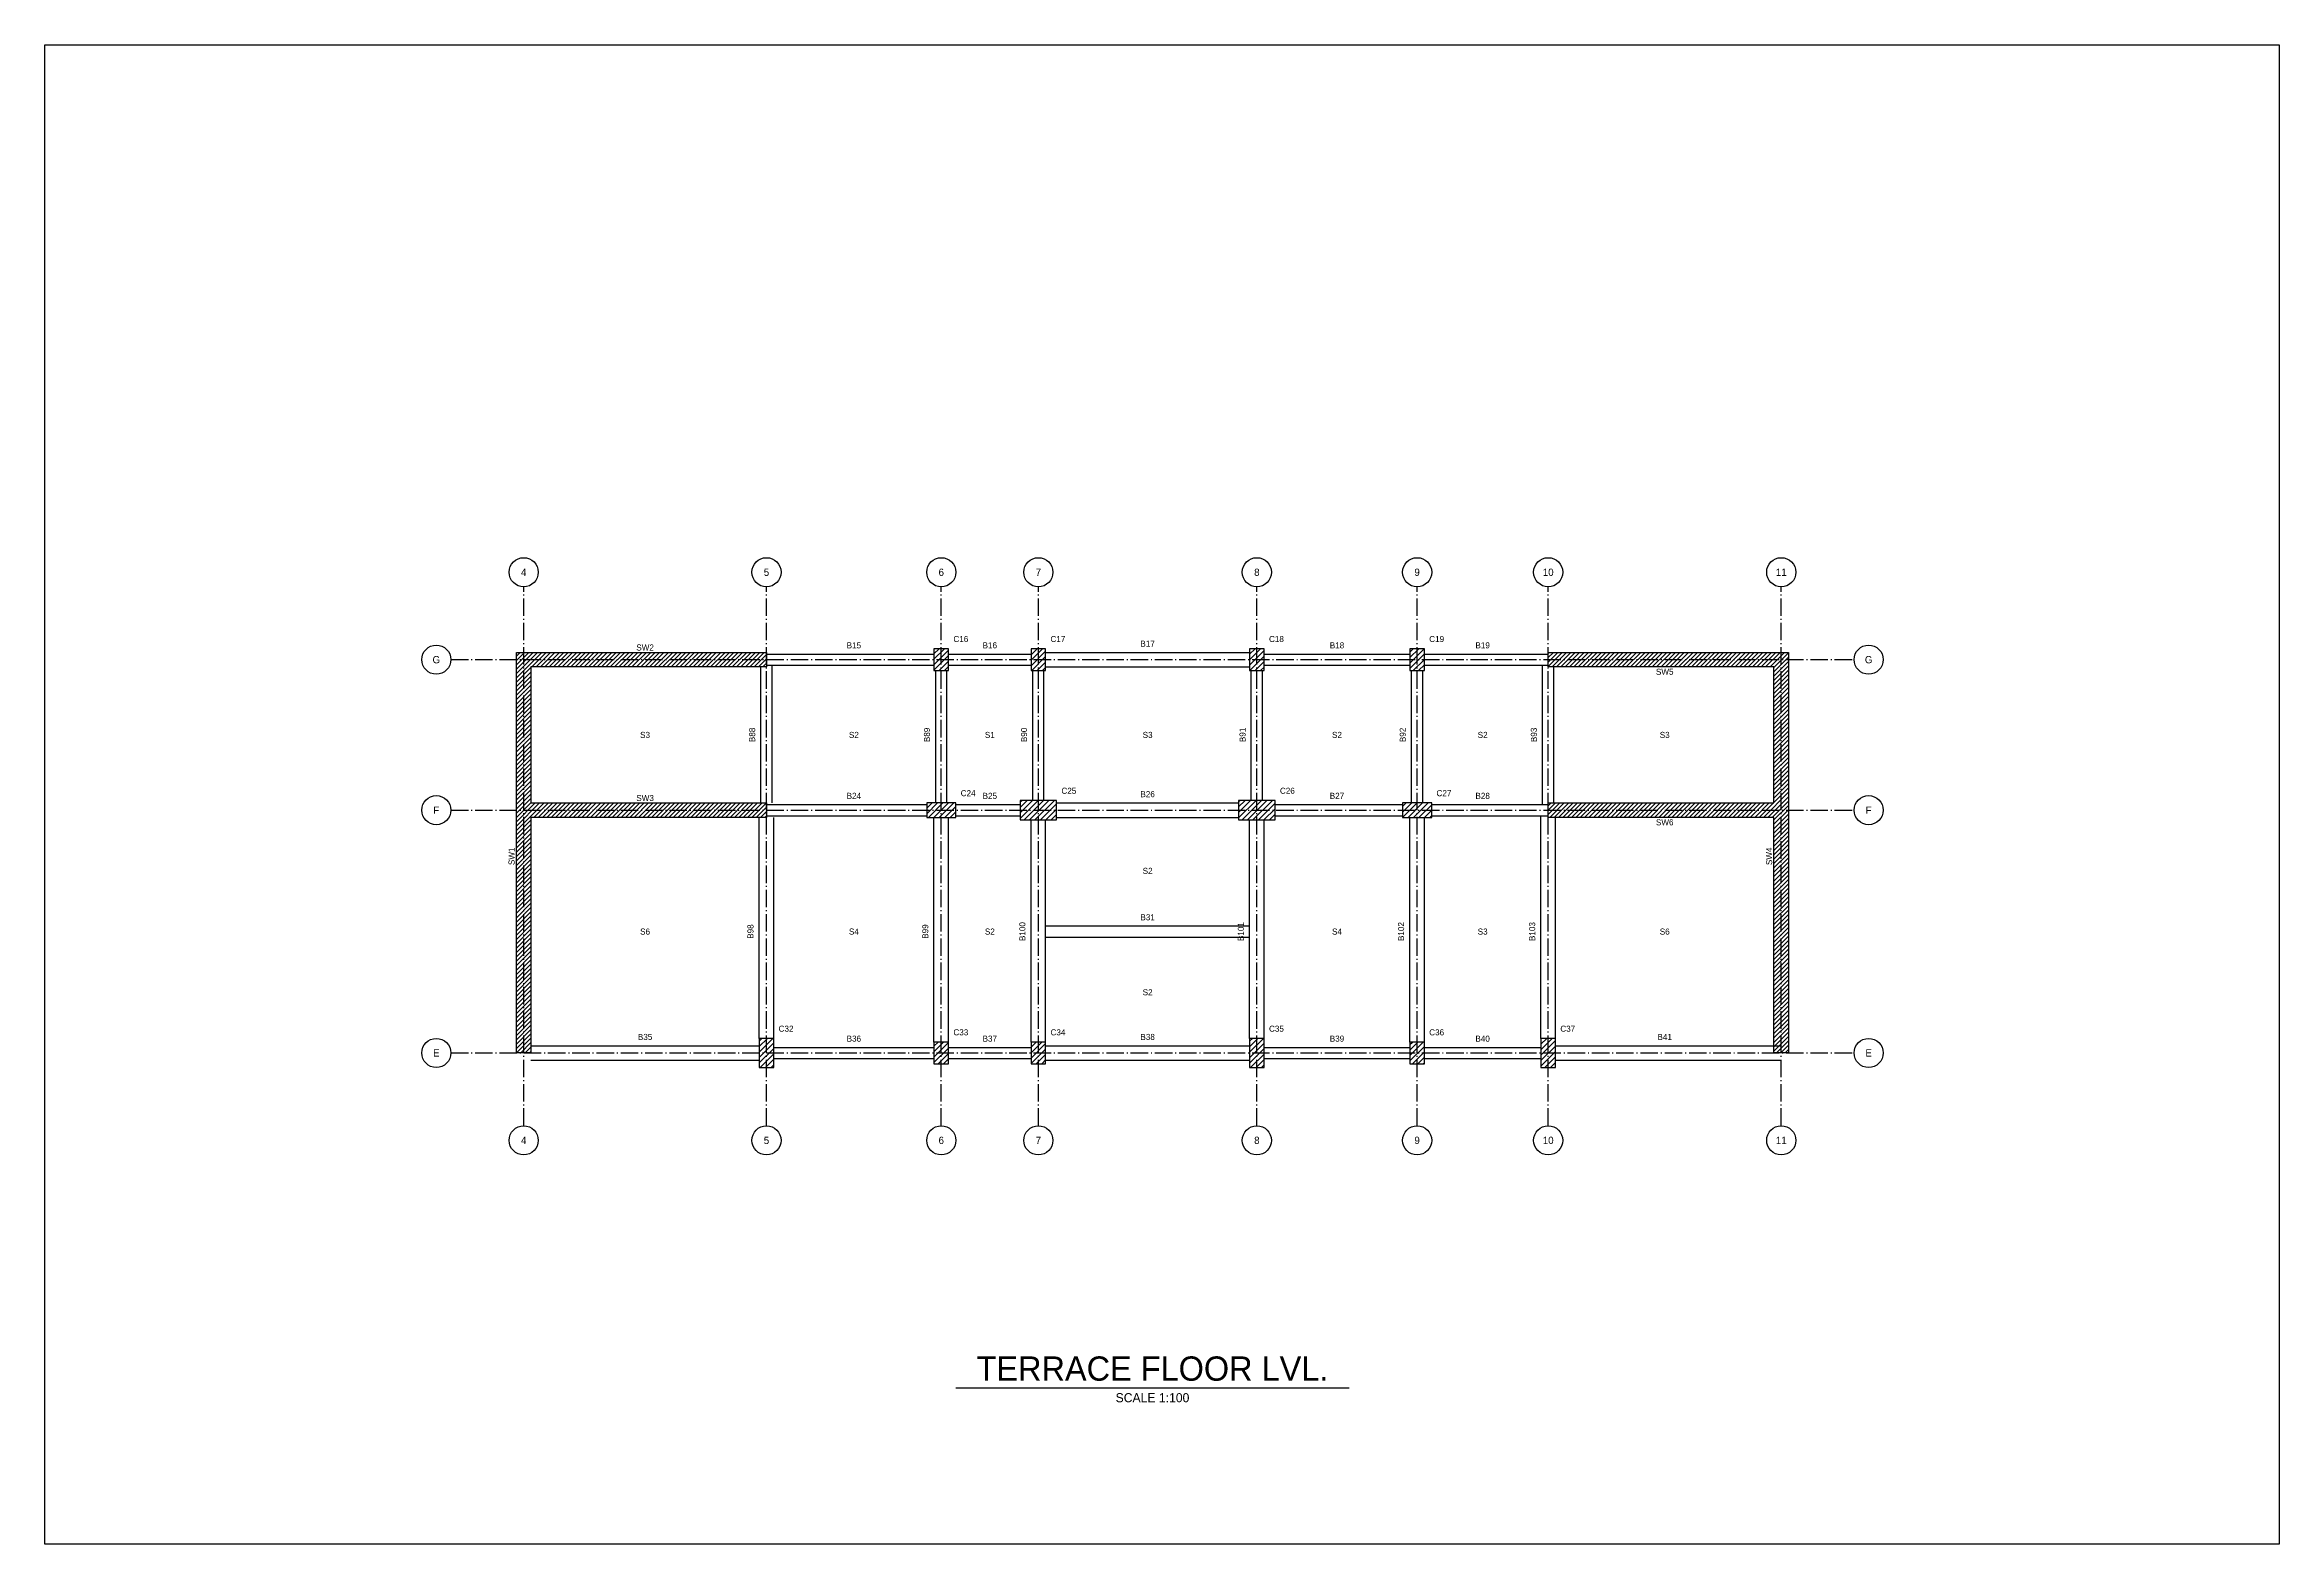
# Model space of a CAD drawing. Header units: millimetres. Extents: x -71346 to 347304, y -10119 to 33865.
# Drawn here: x 179519 to 225543, y -10119 to 20765 of the extents above; entities that cross this region are included whole.
import ezdxf
from ezdxf.enums import TextEntityAlignment as Align

# ---------------------------------------------------------------- set-up
doc = ezdxf.new("R2010")
doc.units = ezdxf.units.MM
doc.header["$LTSCALE"] = 40
doc.header["$PDMODE"] = 35
doc.linetypes.add('GRIDLINE', pattern=[12.5, 9, -1.5, 0.5, -1.5])
for name, color, linetype in [('A-FLOR-IDEN', 11, 'Continuous'), ('G-ANNO-TEXT', 231, 'Continuous'), ('S-BEAM', 12, 'Continuous'), ('S-BEAM-IDEN', 2, 'Continuous'), ('S-COLS', 52, 'Continuous'), ('S-COLS-IDEN', 171, 'Continuous'), ('S-GRID', 8, 'GRIDLINE'), ('S-GRID-IDEN', 8, 'Continuous'), ('S-WALL-IDEN', 30, 'Continuous')]:
    doc.layers.add(name, color=color, linetype=linetype)
doc.layers.add('Boundary', color=40, linetype='Continuous', lineweight=30)
doc.layers.add('Origin', color=40, linetype='Continuous', lineweight=30)
pattern_1 = [(45, (38185.01, 0), (-56.1266, 56.1266), [])]
pattern_2 = [(45, (38185.01, 0), (-44.90128, 44.90128), [])]

msp = doc.modelspace()

# ---------------------------------------------------------------- hatches: boundary and pattern name
at = {"layer": 'S-COLS'}
h = msp.add_hatch(dxfattribs=at)
h.set_pattern_fill('ANSI31', scale=25)
h.set_pattern_definition(pattern_1)
h.paths.add_polyline_path([(197835, 7875), (198135, 7875), (198135, 8325), (197835, 8325)])
h = msp.add_hatch(dxfattribs=at)
h.set_pattern_fill('ANSI31', scale=25)
h.set_pattern_definition(pattern_1)
h.paths.add_polyline_path([(199835, 7875), (200135, 7875), (200135, 8325), (199835, 8325)])
h = msp.add_hatch(dxfattribs=at)
h.set_pattern_fill('ANSI31', scale=25)
h.set_pattern_definition(pattern_1)
h.paths.add_polyline_path([(204335, 7875), (204635, 7875), (204635, 8325), (204335, 8325)])
h = msp.add_hatch(dxfattribs=at)
h.set_pattern_fill('ANSI31', scale=25)
h.set_pattern_definition(pattern_1)
h.paths.add_polyline_path([(207635, 7875), (207935, 7875), (207935, 8325), (207635, 8325)])
h = msp.add_hatch(dxfattribs=at)
h.set_pattern_fill('ANSI31', scale=20)
h.set_pattern_definition(pattern_2)
h.paths.add_polyline_path([(189235, 0), (189235, 8250), (194385, 8250), (194385, 7950), (189535, 7950), (189535, 5150), (194385, 5150), (194385, 4850), (189535, 4850), (189535, 0), (189235, 0)])
h = msp.add_hatch(dxfattribs=at)
h.set_pattern_fill('ANSI31', scale=20)
h.set_pattern_definition(pattern_2)
h.paths.add_polyline_path([(215435, 8250), (215435, 0), (215135, 0), (215135, 4850), (210485, 4850), (210485, 5150), (215135, 5150), (215135, 7950), (210485, 7950), (210485, 8250), (215435, 8250)])
h = msp.add_hatch(dxfattribs=at)
h.set_pattern_fill('ANSI31', scale=25)
h.set_pattern_definition(pattern_1)
h.paths.add_polyline_path([(197685, 4850), (198285, 4850), (198285, 5150), (197685, 5150)])
h = msp.add_hatch(dxfattribs=at)
h.set_pattern_fill('ANSI31', scale=25)
h.set_pattern_definition(pattern_1)
h.paths.add_polyline_path([(199610, 4800), (200360, 4800), (200360, 5200), (199610, 5200)])
h = msp.add_hatch(dxfattribs=at)
h.set_pattern_fill('ANSI31', scale=25)
h.set_pattern_definition(pattern_1)
h.paths.add_polyline_path([(204110, 4800), (204860, 4800), (204860, 5200), (204110, 5200)])
h = msp.add_hatch(dxfattribs=at)
h.set_pattern_fill('ANSI31', scale=25)
h.set_pattern_definition(pattern_1)
h.paths.add_polyline_path([(207485, 4850), (208085, 4850), (208085, 5150), (207485, 5150)])
h = msp.add_hatch(dxfattribs=at)
h.set_pattern_fill('ANSI31', scale=25)
h.set_pattern_definition(pattern_1)
h.paths.add_polyline_path([(194235, -300), (194535, -300), (194535, 300), (194235, 300)])
h = msp.add_hatch(dxfattribs=at)
h.set_pattern_fill('ANSI31', scale=25)
h.set_pattern_definition(pattern_1)
h.paths.add_polyline_path([(197835, -225), (198135, -225), (198135, 225), (197835, 225)])
h = msp.add_hatch(dxfattribs=at)
h.set_pattern_fill('ANSI31', scale=25)
h.set_pattern_definition(pattern_1)
h.paths.add_polyline_path([(199835, -225), (200135, -225), (200135, 225), (199835, 225)])
h = msp.add_hatch(dxfattribs=at)
h.set_pattern_fill('ANSI31', scale=25)
h.set_pattern_definition(pattern_1)
h.paths.add_polyline_path([(204335, -300), (204635, -300), (204635, 300), (204335, 300)])
h = msp.add_hatch(dxfattribs=at)
h.set_pattern_fill('ANSI31', scale=25)
h.set_pattern_definition(pattern_1)
h.paths.add_polyline_path([(207635, -225), (207935, -225), (207935, 225), (207635, 225)])
h = msp.add_hatch(dxfattribs=at)
h.set_pattern_fill('ANSI31', scale=25)
h.set_pattern_definition(pattern_1)
h.paths.add_polyline_path([(210335, -300), (210635, -300), (210635, 300), (210335, 300)])

# ---------------------------------------------------------------- linework, layer by layer
at = {"layer": 'Boundary'}
msp.add_lwpolyline([(179519, 20765), (225543, 20765), (225543, -10119), (179519, -10119)], close=True, dxfattribs=at)
at = {"layer": 'G-ANNO-TEXT'}
msp.add_line((198285, -6900), (206385, -6900), dxfattribs=at)
at = {"layer": 'Origin'}
msp.add_point((189535, 7950), dxfattribs=at)
at = {"layer": 'S-BEAM'}
for p, q in [((194270, 5150), (194270, 7950)), ((194385, 8215), (197835, 8215)), ((194385, 7985), (197835, 7985)), ((194500, 5150), (194500, 7985)), ((197870, 5150), (197870, 7875)), ((198100, 5150), (198100, 7875)), ((198135, 8215), (199835, 8215)), ((198135, 7985), (199835, 7985)), ((199870, 5200), (199870, 7875)), ((200100, 5200), (200100, 7875)), ((200135, 8250), (204335, 8250)), ((200135, 7950), (204335, 7950)), ((204370, 5200), (204370, 7875)), ((204600, 5200), (204600, 7875)), ((204635, 8215), (207635, 8215)), ((204635, 7985), (207635, 7985)), ((207670, 5150), (207670, 7875)), ((207900, 5150), (207900, 7875)), ((207935, 8215), (210485, 8215)), ((207935, 7985), (210485, 7985)), ((210370, 5115), (210370, 7985)), ((210600, 5150), (210600, 7950)), ((194385, 5115), (197685, 5115)), ((198285, 5115), (199610, 5115)), ((200360, 5150), (204110, 5150)), ((204860, 5115), (207485, 5115)), ((208085, 5115), (210485, 5115)), ((194235, 300), (194235, 4850)), ((194385, 4885), (197685, 4885)), ((194535, 300), (194535, 4850)), ((197835, 225), (197835, 4850)), ((198135, 225), (198135, 4850)), ((198285, 4885), (199610, 4885)), ((199835, 225), (199835, 4800)), ((200135, 225), (200135, 4800)), ((200360, 4850), (204110, 4850)), ((204335, 300), (204335, 4800)), ((204635, 300), (204635, 4800)), ((204860, 4885), (207485, 4885)), ((207635, 225), (207635, 4850)), ((207935, 225), (207935, 4850)), ((208085, 4885), (210485, 4885)), ((210335, 300), (210335, 4885)), ((210635, 300), (210635, 4850)), ((200135, 2615), (204335, 2615)), ((200135, 2385), (204335, 2385)), ((189535, 150), (194235, 150)), ((194535, 115), (197835, 115)), ((198135, 115), (199835, 115)), ((200135, 150), (204335, 150)), ((204635, 115), (207635, 115)), ((207935, 115), (210335, 115)), ((210635, 150), (215285, 150)), ((189535, -150), (194235, -150)), ((194535, -115), (197835, -115)), ((198135, -115), (199835, -115)), ((200135, -150), (204335, -150)), ((204635, -115), (207635, -115)), ((207935, -115), (210335, -115)), ((210635, -150), (215285, -150))]:
    msp.add_line(p, q, dxfattribs=at)
at = {"layer": 'S-COLS'}
for points in [[(197835, 7875), (198135, 7875), (198135, 8325), (197835, 8325)], [(199835, 7875), (200135, 7875), (200135, 8325), (199835, 8325)], [(204335, 7875), (204635, 7875), (204635, 8325), (204335, 8325)], [(207635, 7875), (207935, 7875), (207935, 8325), (207635, 8325)], [(189235, 0), (189235, 8250), (194385, 8250), (194385, 7950), (189535, 7950), (189535, 5150), (194385, 5150), (194385, 4850), (189535, 4850), (189535, 0)], [(215435, 8250), (215435, 0), (215135, 0), (215135, 4850), (210485, 4850), (210485, 5150), (215135, 5150), (215135, 7950), (210485, 7950), (210485, 8250)], [(197685, 4850), (198285, 4850), (198285, 5150), (197685, 5150)], [(199610, 4800), (200360, 4800), (200360, 5200), (199610, 5200)], [(204110, 4800), (204860, 4800), (204860, 5200), (204110, 5200)], [(207485, 4850), (208085, 4850), (208085, 5150), (207485, 5150)], [(194235, -300), (194535, -300), (194535, 300), (194235, 300)], [(197835, -225), (198135, -225), (198135, 225), (197835, 225)], [(199835, -225), (200135, -225), (200135, 225), (199835, 225)], [(204335, -300), (204635, -300), (204635, 300), (204335, 300)], [(207635, -225), (207935, -225), (207935, 225), (207635, 225)], [(210335, -300), (210635, -300), (210635, 300), (210335, 300)]]:
    msp.add_lwpolyline(points, close=True, dxfattribs=at)
at = {"layer": 'S-GRID'}
for p, q in [((189385, -1500), (189385, 9600)), ((194385, -1500), (194385, 9600)), ((197985, -1500), (197985, 9600)), ((199985, -1500), (199985, 9600)), ((204485, -1500), (204485, 9600)), ((207785, -1500), (207785, 9600)), ((210485, -1500), (210485, 9600)), ((215285, -1500), (215285, 9600)), ((187885, 8100), (216785, 8100)), ((187885, 5000), (216785, 5000)), ((187885, 0), (216785, 0))]:
    msp.add_line(p, q, dxfattribs=at)
at = {"layer": 'S-GRID-IDEN'}
for centre in [(189385, 9900), (194385, 9900), (197985, 9900), (199985, 9900), (204485, 9900), (207785, 9900), (210485, 9900), (215285, 9900), (187585, 8100), (217085, 8100), (187585, 5000), (217085, 5000), (187585, 0), (217085, 0), (189385, -1800), (194385, -1800), (197985, -1800), (199985, -1800), (204485, -1800), (207785, -1800), (210485, -1800), (215285, -1800)]:
    msp.add_circle(centre, 300, dxfattribs=at)

# ---------------------------------------------------------------- texts
at = {"layer": 'A-FLOR-IDEN'}
for s, p in [('S3', (191885, 6550)), ('S2', (196185, 6550)), ('S1', (198985, 6550)), ('S3', (202235, 6550)), ('S2', (206135, 6550)), ('S2', (209135, 6550)), ('S3', (212885, 6550)), ('S2', (202235, 3750)), ('S6', (191885, 2500)), ('S4', (196185, 2500)), ('S2', (198985, 2500)), ('S4', (206135, 2500)), ('S3', (209135, 2500)), ('S6', (212885, 2500)), ('S2', (202235, 1250))]:
    msp.add_text(s, height=125, dxfattribs=at).set_placement(p, align=Align.MIDDLE_CENTER)
at = {"layer": 'G-ANNO-TEXT'}
for s, height, p in [('TERRACE FLOOR LVL.', 500, (202335, -6500)), ('SCALE 1:100', 187.5, (202335, -7100))]:
    msp.add_text(s, height=height, dxfattribs=at).set_placement(p, align=Align.MIDDLE_CENTER)
at = {"layer": 'S-BEAM-IDEN'}
for s, p in [('B15', (196185, 8295)), ('B16', (198985, 8295)), ('B17', (202235, 8330)), ('B18', (206135, 8295)), ('B19', (209135, 8295)), ('B24', (196185, 5195)), ('B25', (198985, 5195)), ('B26', (202235, 5230)), ('B27', (206135, 5195)), ('B28', (209135, 5195)), ('B31', (202235, 2695)), ('B35', (191885, 230)), ('B36', (196185, 195)), ('B37', (198985, 195)), ('B38', (202235, 230)), ('B39', (206135, 195)), ('B40', (209135, 195)), ('B41', (212885, 230))]:
    msp.add_text(s, height=125, dxfattribs=at).set_placement(p, align=Align.BOTTOM_CENTER)
for s, p in [('B88', (194190, 6550)), ('B89', (197790, 6550)), ('B90', (199790, 6550)), ('B91', (204290, 6550)), ('B92', (207590, 6550)), ('B93', (210290, 6550)), ('B98', (194155, 2500)), ('B99', (197755, 2500)), ('B100', (199755, 2500)), ('B101', (204255, 2500)), ('B102', (207555, 2500)), ('B103', (210255, 2500))]:
    msp.add_text(s, height=125, rotation=90, dxfattribs=at).set_placement(p, align=Align.BOTTOM_CENTER)
at = {"layer": 'S-COLS-IDEN'}
for s, p in [('C16', (198235, 8425)), ('C17', (200235, 8425)), ('C18', (204735, 8425)), ('C19', (208035, 8425)), ('C24', (198385, 5250)), ('C25', (200460, 5300)), ('C26', (204960, 5300)), ('C27', (208185, 5250)), ('C32', (194635, 400)), ('C33', (198235, 325)), ('C34', (200235, 325)), ('C35', (204735, 400)), ('C36', (208035, 325)), ('C37', (210735, 400))]:
    msp.add_text(s, height=125, dxfattribs=at).set_placement(p, align=Align.BOTTOM_LEFT)
at = {"layer": 'S-GRID-IDEN'}
for s, p in [('4', (189385, 9900)), ('5', (194385, 9900)), ('6', (197985, 9900)), ('7', (199985, 9900)), ('8', (204485, 9900)), ('9', (207785, 9900)), ('10', (210485, 9900)), ('11', (215285, 9900)), ('G', (187585, 8100)), ('G', (217085, 8100)), ('F', (187585, 5000)), ('F', (217085, 5000)), ('E', (187585, 0)), ('E', (217085, 0)), ('4', (189385, -1800)), ('5', (194385, -1800)), ('6', (197985, -1800)), ('7', (199985, -1800)), ('8', (204485, -1800)), ('9', (207785, -1800)), ('10', (210485, -1800)), ('11', (215285, -1800))]:
    msp.add_text(s, height=150, dxfattribs=at).set_placement(p, align=Align.MIDDLE_CENTER)
at = {"layer": 'S-WALL-IDEN'}
for s, p in [('SW2', (191885, 8350)), ('SW5', (212885, 7850)), ('SW3', (191885, 5250)), ('SW6', (212885, 4750))]:
    msp.add_text(s, height=125, dxfattribs=at).set_placement(p, align=Align.MIDDLE_CENTER)
for s, p in [('SW1', (189135, 4050)), ('SW4', (215035, 4050))]:
    msp.add_text(s, height=125, rotation=90, dxfattribs=at).set_placement(p, align=Align.MIDDLE_CENTER)

doc.saveas('drawing.dxf')
